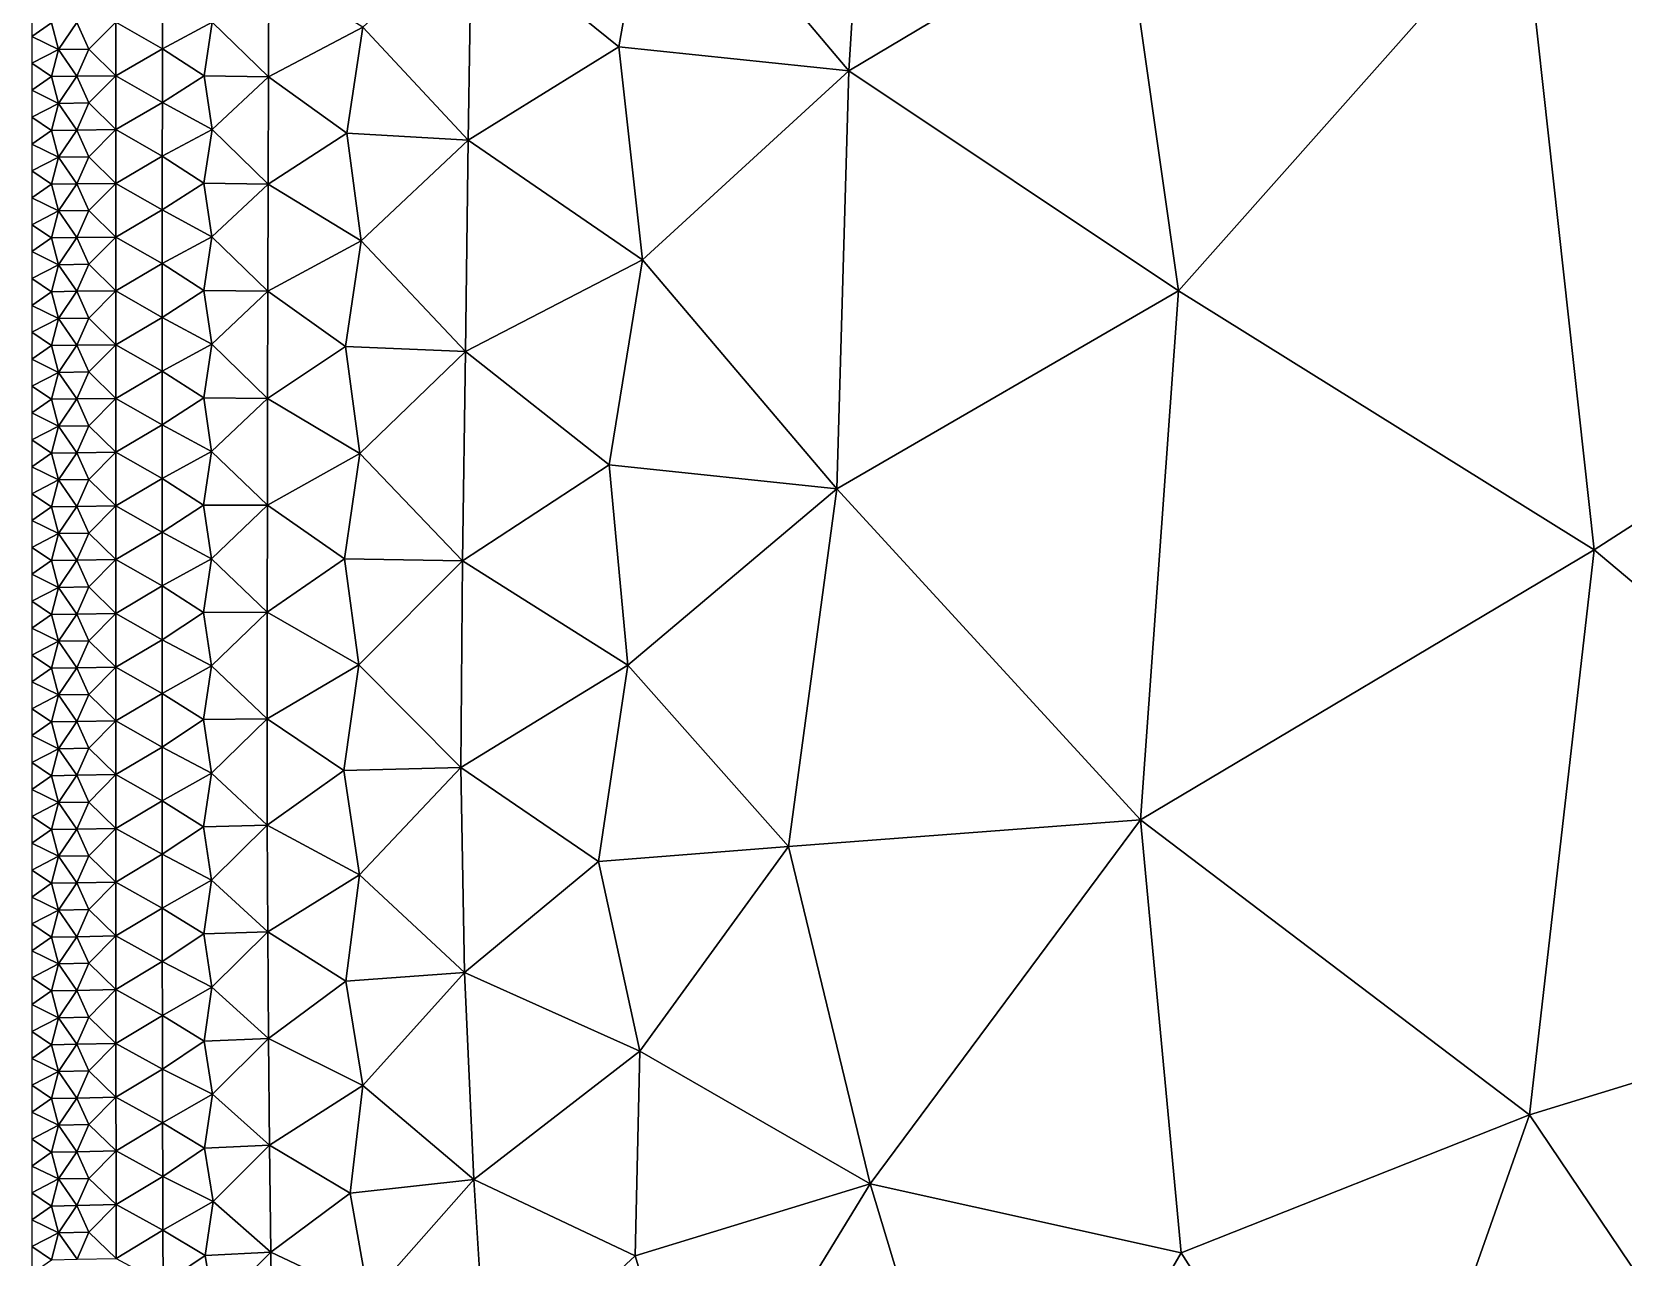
# Model space of a CAD drawing. Header units: metres. Extents: x 2 to 72, y -280 to 0.
# Drawn here: x 2 to 13.84, y -214.23 to -205.11 of the extents above; entities that cross this region are included whole.
import ezdxf

# ---------------------------------------------------------------- set-up
doc = ezdxf.new("R2010")
doc.units = ezdxf.units.M

msp = doc.modelspace()

# ---------------------------------------------------------------- linework, layer by layer
at = {"layer": 'layer', "color": 0}
for points in [[(17.6194, -206.388), (16.6729, -200.801), (13.0924, -204.146)], [(8.26384, -202.402), (6.63758, -203.689), (8.07939, -205.397)], [(8.26384, -202.402), (8.07939, -205.397), (10.1233, -204.176)], [(6.63758, -203.689), (5.27162, -204.332), (6.36683, -205.217)], [(6.63758, -203.689), (6.36683, -205.217), (8.07939, -205.397)], [(10.5308, -207.034), (10.1233, -204.176), (8.07939, -205.397)], [(10.5308, -207.034), (13.0924, -204.146), (10.1233, -204.176)], [(13.6236, -208.962), (13.0924, -204.146), (10.5308, -207.034)], [(13.6236, -208.962), (17.6194, -206.388), (13.0924, -204.146)], [(5.27162, -204.332), (4.46193, -205.071), (5.2468, -205.911)], [(5.27162, -204.332), (5.2468, -205.911), (6.36683, -205.217)], [(3.76365, -204.643), (3.34191, -205.033), (3.76108, -205.441)], [(3.76365, -204.643), (3.76108, -205.441), (4.46193, -205.071)], [(2.97165, -204.831), (2.62558, -205.033), (2.97139, -205.231)], [(2.97165, -204.831), (2.97139, -205.231), (3.34191, -205.033)], [(2, -204.94), (2, -205.14), (2.14606, -205.038)], [(2.14606, -205.038), (2, -205.14), (2.19796, -205.238)], [(2.14606, -205.038), (2.19796, -205.238), (2.33535, -205.036)], [(2.33535, -205.036), (2.19796, -205.238), (2.42353, -205.235)], [(2.33535, -205.036), (2.42353, -205.235), (2.62558, -205.033)], [(2.62558, -205.033), (2.42353, -205.235), (2.62547, -205.433)], [(2.62558, -205.033), (2.62547, -205.433), (2.97139, -205.231)], [(3.34191, -205.033), (2.97139, -205.231), (3.28163, -205.432)], [(3.34191, -205.033), (3.28163, -205.432), (3.76108, -205.441)], [(2, -205.14), (2, -205.34), (2.19796, -205.238)], [(4.46193, -205.071), (3.76108, -205.441), (4.34322, -205.859)], [(4.46193, -205.071), (4.34322, -205.859), (5.2468, -205.911)], [(2.19796, -205.238), (2, -205.34), (2.14605, -205.439)], [(2.19796, -205.238), (2.14605, -205.439), (2.33531, -205.436)], [(2.19796, -205.238), (2.33531, -205.436), (2.42353, -205.235)], [(2.42353, -205.235), (2.33531, -205.436), (2.62547, -205.433)], [(2.97139, -205.231), (2.62547, -205.433), (2.97111, -205.631)], [(2.97139, -205.231), (2.97111, -205.631), (3.28163, -205.432)], [(6.36683, -205.217), (5.2468, -205.911), (6.54438, -206.802)], [(6.36683, -205.217), (6.54438, -206.802), (8.07939, -205.397)], [(2, -205.34), (2, -205.54), (2.14605, -205.439)], [(8.07939, -205.397), (6.54438, -206.802), (7.98837, -208.506)], [(8.07939, -205.397), (7.98837, -208.506), (10.5308, -207.034)], [(2.14605, -205.439), (2, -205.54), (2.19794, -205.638)], [(2.14605, -205.439), (2.19794, -205.638), (2.33531, -205.436)], [(2.33531, -205.436), (2.19794, -205.638), (2.42348, -205.635)], [(2.33531, -205.436), (2.42348, -205.635), (2.62547, -205.433)], [(2.62547, -205.433), (2.42348, -205.635), (2.62537, -205.833)], [(2.62547, -205.433), (2.62537, -205.833), (2.97111, -205.631)], [(3.28163, -205.432), (2.97111, -205.631), (3.34073, -205.833)], [(3.28163, -205.432), (3.34073, -205.833), (3.76108, -205.441)], [(3.76108, -205.441), (3.34073, -205.833), (3.75866, -206.239)], [(3.76108, -205.441), (3.75866, -206.239), (4.34322, -205.859)], [(2, -205.54), (2, -205.741), (2.19794, -205.638)], [(2.19794, -205.638), (2, -205.741), (2.14604, -205.839)], [(2.19794, -205.638), (2.14604, -205.839), (2.33528, -205.837)], [(2.19794, -205.638), (2.33528, -205.837), (2.42348, -205.635)], [(2.42348, -205.635), (2.33528, -205.837), (2.62537, -205.833)], [(2.97111, -205.631), (2.62537, -205.833), (2.97088, -206.031)], [(2.97111, -205.631), (2.97088, -206.031), (3.34073, -205.833)], [(2, -205.741), (2, -205.941), (2.14604, -205.839)], [(2.14604, -205.839), (2, -205.941), (2.19792, -206.038)], [(2.14604, -205.839), (2.19792, -206.038), (2.33528, -205.837)], [(2.33528, -205.837), (2.19792, -206.038), (2.42343, -206.036)], [(2.33528, -205.837), (2.42343, -206.036), (2.62537, -205.833)], [(2.62537, -205.833), (2.42343, -206.036), (2.62527, -206.234)], [(2.62537, -205.833), (2.62527, -206.234), (2.97088, -206.031)], [(3.34073, -205.833), (2.97088, -206.031), (3.2807, -206.231)], [(3.34073, -205.833), (3.2807, -206.231), (3.75866, -206.239)], [(4.34322, -205.859), (3.75866, -206.239), (4.45057, -206.66)], [(4.34322, -205.859), (4.45057, -206.66), (5.2468, -205.911)], [(2, -205.941), (2, -206.141), (2.19792, -206.038)], [(5.2468, -205.911), (4.45057, -206.66), (5.22704, -207.486)], [(5.2468, -205.911), (5.22704, -207.486), (6.54438, -206.802)], [(2.19792, -206.038), (2, -206.141), (2.14602, -206.239)], [(2.19792, -206.038), (2.14602, -206.239), (2.33524, -206.237)], [(2.19792, -206.038), (2.33524, -206.237), (2.42343, -206.036)], [(2.42343, -206.036), (2.33524, -206.237), (2.62527, -206.234)], [(2.97088, -206.031), (2.62527, -206.234), (2.97063, -206.431)], [(2.97088, -206.031), (2.97063, -206.431), (3.2807, -206.231)], [(2, -206.141), (2, -206.341), (2.14602, -206.239)], [(2.14602, -206.239), (2.1979, -206.439), (2.33524, -206.237)], [(2.33524, -206.237), (2.1979, -206.439), (2.42339, -206.436)], [(2.33524, -206.237), (2.42339, -206.436), (2.62527, -206.234)], [(2.62527, -206.234), (2.42339, -206.436), (2.62517, -206.634)], [(2.62527, -206.234), (2.62517, -206.634), (2.97063, -206.431)], [(3.2807, -206.231), (2.97063, -206.431), (3.33966, -206.632)], [(3.2807, -206.231), (3.33966, -206.632), (3.75866, -206.239)], [(2.14602, -206.239), (2, -206.341), (2.1979, -206.439)], [(2, -206.341), (2, -206.541), (2.1979, -206.439)], [(3.75866, -206.239), (3.33966, -206.632), (3.75659, -207.037)], [(3.75866, -206.239), (3.75659, -207.037), (4.45057, -206.66)], [(2.1979, -206.439), (2, -206.541), (2.14601, -206.64)], [(2.1979, -206.439), (2.14601, -206.64), (2.33521, -206.637)], [(2.1979, -206.439), (2.33521, -206.637), (2.42339, -206.436)], [(2.42339, -206.436), (2.33521, -206.637), (2.62517, -206.634)], [(2.97063, -206.431), (2.62517, -206.634), (2.97041, -206.831)], [(2.97063, -206.431), (2.97041, -206.831), (3.33966, -206.632)], [(17.1584, -211.933), (17.6194, -206.388), (13.6236, -208.962)], [(2, -206.541), (2, -206.741), (2.14601, -206.64)], [(2.14601, -206.64), (2, -206.741), (2.19788, -206.839)], [(2.14601, -206.64), (2.19788, -206.839), (2.33521, -206.637)], [(2.33521, -206.637), (2.19788, -206.839), (2.42334, -206.836)], [(2.33521, -206.637), (2.42334, -206.836), (2.62517, -206.634)], [(2.62517, -206.634), (2.42334, -206.836), (2.62507, -207.034)], [(2.62517, -206.634), (2.62507, -207.034), (2.97041, -206.831)], [(3.33966, -206.632), (2.97041, -206.831), (3.27985, -207.031)], [(3.33966, -206.632), (3.27985, -207.031), (3.75659, -207.037)], [(4.45057, -206.66), (3.75659, -207.037), (4.33432, -207.448)], [(4.45057, -206.66), (4.33432, -207.448), (5.22704, -207.486)], [(2, -206.741), (2, -206.942), (2.19788, -206.839)], [(6.54438, -206.802), (5.22704, -207.486), (6.29523, -208.329)], [(6.54438, -206.802), (6.29523, -208.329), (7.98837, -208.506)], [(2.19788, -206.839), (2, -206.942), (2.146, -207.04)], [(2, -206.942), (2, -207.142), (2.146, -207.04)], [(2.19788, -206.839), (2.146, -207.04), (2.33517, -207.037)], [(2.19788, -206.839), (2.33517, -207.037), (2.42334, -206.836)], [(2.42334, -206.836), (2.33517, -207.037), (2.62507, -207.034)], [(2.97041, -206.831), (2.62507, -207.034), (2.97016, -207.231)], [(2.97041, -206.831), (2.97016, -207.231), (3.27985, -207.031)], [(2.146, -207.04), (2, -207.142), (2.19786, -207.239)], [(2.146, -207.04), (2.19786, -207.239), (2.33517, -207.037)], [(2.33517, -207.037), (2.19786, -207.239), (2.4233, -207.236)], [(2.33517, -207.037), (2.4233, -207.236), (2.62507, -207.034)], [(2.62507, -207.034), (2.4233, -207.236), (2.62498, -207.434)], [(2.62507, -207.034), (2.62498, -207.434), (2.97016, -207.231)], [(3.27985, -207.031), (2.97016, -207.231), (3.33861, -207.431)], [(3.27985, -207.031), (3.33861, -207.431), (3.75659, -207.037)], [(3.75659, -207.037), (3.33861, -207.431), (3.7543, -207.834)], [(3.75659, -207.037), (3.7543, -207.834), (4.33432, -207.448)], [(10.2474, -210.971), (10.5308, -207.034), (7.98837, -208.506)], [(10.2474, -210.971), (13.6236, -208.962), (10.5308, -207.034)], [(2, -207.142), (2, -207.342), (2.19786, -207.239)], [(2.19786, -207.239), (2, -207.342), (2.14599, -207.44)], [(2.19786, -207.239), (2.14599, -207.44), (2.33514, -207.438)], [(2.19786, -207.239), (2.33514, -207.438), (2.4233, -207.236)], [(2.4233, -207.236), (2.33514, -207.438), (2.62498, -207.434)], [(2.97016, -207.231), (2.62498, -207.434), (2.96992, -207.631)], [(2.97016, -207.231), (2.96992, -207.631), (3.33861, -207.431)], [(2, -207.342), (2, -207.542), (2.14599, -207.44)], [(2.14599, -207.44), (2, -207.542), (2.19784, -207.64)], [(2.14599, -207.44), (2.19784, -207.64), (2.33514, -207.438)], [(2.33514, -207.438), (2.19784, -207.64), (2.42325, -207.637)], [(2.33514, -207.438), (2.42325, -207.637), (2.62498, -207.434)], [(2.62498, -207.434), (2.42325, -207.637), (2.62488, -207.834)], [(2.62498, -207.434), (2.62488, -207.834), (2.96992, -207.631)], [(3.33861, -207.431), (2.96992, -207.631), (3.27895, -207.83)], [(3.33861, -207.431), (3.27895, -207.83), (3.7543, -207.834)], [(4.33432, -207.448), (3.7543, -207.834), (4.43983, -208.243)], [(4.33432, -207.448), (4.43983, -208.243), (5.22704, -207.486)], [(5.22704, -207.486), (4.43983, -208.243), (5.20414, -209.042)], [(5.22704, -207.486), (5.20414, -209.042), (6.29523, -208.329)], [(2, -207.542), (2, -207.742), (2.19784, -207.64)], [(2.19784, -207.64), (2, -207.742), (2.14597, -207.84)], [(2.19784, -207.64), (2.14597, -207.84), (2.3351, -207.838)], [(2.19784, -207.64), (2.3351, -207.838), (2.42325, -207.637)], [(2.42325, -207.637), (2.3351, -207.838), (2.62488, -207.834)], [(2.96992, -207.631), (2.62488, -207.834), (2.96968, -208.031)], [(2.96992, -207.631), (2.96968, -208.031), (3.27895, -207.83)], [(2, -207.742), (2, -207.942), (2.14597, -207.84)], [(2.14597, -207.84), (2, -207.942), (2.19782, -208.04)], [(2.14597, -207.84), (2.19782, -208.04), (2.3351, -207.838)], [(2.3351, -207.838), (2.19782, -208.04), (2.4232, -208.037)], [(2.3351, -207.838), (2.4232, -208.037), (2.62488, -207.834)], [(2.62488, -207.834), (2.4232, -208.037), (2.62478, -208.234)], [(2.62488, -207.834), (2.62478, -208.234), (2.96968, -208.031)], [(3.27895, -207.83), (2.96968, -208.031), (3.33757, -208.23)], [(3.27895, -207.83), (3.33757, -208.23), (3.7543, -207.834)], [(3.7543, -207.834), (3.33757, -208.23), (3.7523, -208.629)], [(3.7543, -207.834), (3.7523, -208.629), (4.43983, -208.243)], [(2, -207.942), (2, -208.143), (2.19782, -208.04)], [(2.19782, -208.04), (2, -208.143), (2.14596, -208.241)], [(2.19782, -208.04), (2.14596, -208.241), (2.33507, -208.238)], [(2.19782, -208.04), (2.33507, -208.238), (2.4232, -208.037)], [(2.4232, -208.037), (2.33507, -208.238), (2.62478, -208.234)], [(2.96968, -208.031), (2.62478, -208.234), (2.96947, -208.431)], [(2.96968, -208.031), (2.96947, -208.431), (3.33757, -208.23)], [(2, -208.143), (2, -208.343), (2.14596, -208.241)], [(2.14596, -208.241), (2, -208.343), (2.1978, -208.44)], [(2.14596, -208.241), (2.1978, -208.44), (2.33507, -208.238)], [(2.33507, -208.238), (2.1978, -208.44), (2.42316, -208.437)], [(2.33507, -208.238), (2.42316, -208.437), (2.62478, -208.234)], [(2.62478, -208.234), (2.42316, -208.437), (2.6247, -208.634)], [(2.62478, -208.234), (2.6247, -208.634), (2.96947, -208.431)], [(3.33757, -208.23), (2.96947, -208.431), (3.27814, -208.628)], [(3.33757, -208.23), (3.27814, -208.628), (3.7523, -208.629)], [(4.43983, -208.243), (3.7523, -208.629), (4.32531, -209.029)], [(4.43983, -208.243), (4.32531, -209.029), (5.20414, -209.042)], [(2, -208.343), (2, -208.543), (2.1978, -208.44)], [(6.29523, -208.329), (5.20414, -209.042), (6.43409, -209.82)], [(6.29523, -208.329), (6.43409, -209.82), (7.98837, -208.506)], [(2.1978, -208.44), (2, -208.543), (2.14595, -208.641)], [(2.1978, -208.44), (2.14595, -208.641), (2.33504, -208.638)], [(2.1978, -208.44), (2.33504, -208.638), (2.42316, -208.437)], [(2.42316, -208.437), (2.33504, -208.638), (2.6247, -208.634)], [(2.96947, -208.431), (2.6247, -208.634), (2.96926, -208.83)], [(2.96947, -208.431), (2.96926, -208.83), (3.27814, -208.628)], [(2, -208.543), (2, -208.743), (2.14595, -208.641)], [(7.98837, -208.506), (6.43409, -209.82), (7.6294, -211.169)], [(7.98837, -208.506), (7.6294, -211.169), (10.2474, -210.971)], [(2.14595, -208.641), (2, -208.743), (2.19779, -208.84)], [(2.14595, -208.641), (2.19779, -208.84), (2.33504, -208.638)], [(2.33504, -208.638), (2.19779, -208.84), (2.42312, -208.837)], [(2.33504, -208.638), (2.42312, -208.837), (2.6247, -208.634)], [(2.6247, -208.634), (2.42312, -208.837), (2.62463, -209.034)], [(2.6247, -208.634), (2.62463, -209.034), (2.96926, -208.83)], [(3.27814, -208.628), (2.96926, -208.83), (3.33669, -209.028)], [(3.27814, -208.628), (3.33669, -209.028), (3.7523, -208.629)], [(3.7523, -208.629), (3.33669, -209.028), (3.75067, -209.424)], [(3.7523, -208.629), (3.75067, -209.424), (4.32531, -209.029)], [(2, -208.743), (2, -208.943), (2.19779, -208.84)], [(2.19779, -208.84), (2, -208.943), (2.14594, -209.041)], [(2.19779, -208.84), (2.14594, -209.041), (2.33501, -209.039)], [(2.19779, -208.84), (2.33501, -209.039), (2.42312, -208.837)], [(2.42312, -208.837), (2.33501, -209.039), (2.62463, -209.034)], [(2.96926, -208.83), (2.62463, -209.034), (2.96911, -209.23)], [(2.96926, -208.83), (2.96911, -209.23), (3.33669, -209.028)], [(2, -208.943), (2, -209.143), (2.14594, -209.041)], [(2.14594, -209.041), (2, -209.143), (2.19778, -209.241)], [(2.14594, -209.041), (2.19778, -209.241), (2.33501, -209.039)], [(2.33501, -209.039), (2.19778, -209.241), (2.42309, -209.237)], [(2.33501, -209.039), (2.42309, -209.237), (2.62463, -209.034)], [(2.62463, -209.034), (2.42309, -209.237), (2.62458, -209.434)], [(2.62463, -209.034), (2.62458, -209.434), (2.96911, -209.23)], [(3.33669, -209.028), (2.96911, -209.23), (3.27753, -209.427)], [(3.33669, -209.028), (3.27753, -209.427), (3.75067, -209.424)], [(4.32531, -209.029), (3.75067, -209.424), (4.43168, -209.816)], [(4.32531, -209.029), (4.43168, -209.816), (5.20414, -209.042)], [(5.20414, -209.042), (4.43168, -209.816), (5.19281, -210.58)], [(5.20414, -209.042), (5.19281, -210.58), (6.43409, -209.82)], [(13.1433, -213.167), (13.6236, -208.962), (10.2474, -210.971)], [(13.1433, -213.167), (17.1584, -211.933), (13.6236, -208.962)], [(2, -209.143), (2, -209.343), (2.19778, -209.241)], [(2.19778, -209.241), (2, -209.343), (2.14594, -209.442)], [(2.19778, -209.241), (2.14594, -209.442), (2.335, -209.439)], [(2.19778, -209.241), (2.335, -209.439), (2.42309, -209.237)], [(2.42309, -209.237), (2.335, -209.439), (2.62458, -209.434)], [(2.96911, -209.23), (2.62458, -209.434), (2.96901, -209.63)], [(2.96911, -209.23), (2.96901, -209.63), (3.27753, -209.427)], [(2, -209.343), (2, -209.544), (2.14594, -209.442)], [(2.335, -209.439), (2.42308, -209.638), (2.62458, -209.434)], [(2.62458, -209.434), (2.42308, -209.638), (2.62456, -209.834)], [(2.62458, -209.434), (2.62456, -209.834), (2.96901, -209.63)], [(3.27753, -209.427), (2.96901, -209.63), (3.33622, -209.825)], [(3.27753, -209.427), (3.33622, -209.825), (3.75067, -209.424)], [(3.75067, -209.424), (3.33622, -209.825), (3.75024, -210.218)], [(3.75067, -209.424), (3.75024, -210.218), (4.43168, -209.816)], [(2.14594, -209.442), (2, -209.544), (2.19777, -209.641)], [(2, -209.544), (2, -209.744), (2.19777, -209.641)], [(2.14594, -209.442), (2.19777, -209.641), (2.335, -209.439)], [(2.335, -209.439), (2.19777, -209.641), (2.42308, -209.638)], [(2.19777, -209.641), (2, -209.744), (2.14594, -209.842)], [(2.19777, -209.641), (2.14594, -209.842), (2.33499, -209.839)], [(2.19777, -209.641), (2.33499, -209.839), (2.42308, -209.638)], [(2.42308, -209.638), (2.33499, -209.839), (2.62456, -209.834)], [(2.96901, -209.63), (2.62456, -209.834), (2.969, -210.029)], [(2.96901, -209.63), (2.969, -210.029), (3.33622, -209.825)], [(2, -209.744), (2, -209.944), (2.14594, -209.842)], [(2.14594, -209.842), (2, -209.944), (2.19777, -210.041)], [(2.14594, -209.842), (2.19777, -210.041), (2.33499, -209.839)], [(2.33499, -209.839), (2.19777, -210.041), (2.42308, -210.038)], [(2.33499, -209.839), (2.42308, -210.038), (2.62456, -209.834)], [(2.62456, -209.834), (2.42308, -210.038), (2.62458, -210.234)], [(2.62456, -209.834), (2.62458, -210.234), (2.969, -210.029)], [(3.33622, -209.825), (2.969, -210.029), (3.27743, -210.224)], [(3.33622, -209.825), (3.27743, -210.224), (3.75024, -210.218)], [(4.43168, -209.816), (3.75024, -210.218), (4.32245, -210.603)], [(4.43168, -209.816), (4.32245, -210.603), (5.19281, -210.58)], [(6.43409, -209.82), (5.19281, -210.58), (6.21634, -211.28)], [(6.43409, -209.82), (6.21634, -211.28), (7.6294, -211.169)], [(2, -209.944), (2, -210.144), (2.19777, -210.041)], [(2.19777, -210.041), (2, -210.144), (2.14594, -210.242)], [(2, -210.144), (2, -210.344), (2.14594, -210.242)], [(2.19777, -210.041), (2.14594, -210.242), (2.335, -210.239)], [(2.19777, -210.041), (2.335, -210.239), (2.42308, -210.038)], [(2.42308, -210.038), (2.335, -210.239), (2.62458, -210.234)], [(2.969, -210.029), (2.62458, -210.234), (2.96909, -210.429)], [(2.969, -210.029), (2.96909, -210.429), (3.27743, -210.224)], [(2.14594, -210.242), (2, -210.344), (2.19778, -210.441)], [(2.14594, -210.242), (2.19778, -210.441), (2.335, -210.239)], [(2.335, -210.239), (2.19778, -210.441), (2.4231, -210.438)], [(2.335, -210.239), (2.4231, -210.438), (2.62458, -210.234)], [(2.62458, -210.234), (2.4231, -210.438), (2.62465, -210.634)], [(2.62458, -210.234), (2.62465, -210.634), (2.96909, -210.429)], [(3.27743, -210.224), (2.96909, -210.429), (3.33651, -210.622)], [(3.27743, -210.224), (3.33651, -210.622), (3.75024, -210.218)], [(3.75024, -210.218), (3.33651, -210.622), (3.7516, -211.011)], [(3.75024, -210.218), (3.7516, -211.011), (4.32245, -210.603)], [(2, -210.344), (2, -210.544), (2.19778, -210.441)], [(2.19778, -210.441), (2, -210.544), (2.14595, -210.642)], [(2.19778, -210.441), (2.14595, -210.642), (2.33503, -210.639)], [(2.19778, -210.441), (2.33503, -210.639), (2.4231, -210.438)], [(2.4231, -210.438), (2.33503, -210.639), (2.62465, -210.634)], [(2.96909, -210.429), (2.62465, -210.634), (2.96928, -210.828)], [(2.96909, -210.429), (2.96928, -210.828), (3.33651, -210.622)], [(2, -210.544), (2, -210.745), (2.14595, -210.642)], [(4.32245, -210.603), (3.7516, -211.011), (4.43657, -211.381)], [(4.32245, -210.603), (4.43657, -211.381), (5.19281, -210.58)], [(5.19281, -210.58), (4.43657, -211.381), (5.21887, -212.106)], [(5.19281, -210.58), (5.21887, -212.106), (6.21634, -211.28)], [(2.14595, -210.642), (2, -210.745), (2.1978, -210.842)], [(2.14595, -210.642), (2.1978, -210.842), (2.33503, -210.639)], [(2.33503, -210.639), (2.1978, -210.842), (2.42315, -210.838)], [(2.33503, -210.639), (2.42315, -210.838), (2.62465, -210.634)], [(2.62465, -210.634), (2.42315, -210.838), (2.62477, -211.034)], [(2.62465, -210.634), (2.62477, -211.034), (2.96928, -210.828)], [(3.33651, -210.622), (2.96928, -210.828), (3.2781, -211.022)], [(3.33651, -210.622), (3.2781, -211.022), (3.7516, -211.011)], [(2, -210.745), (2, -210.945), (2.1978, -210.842)], [(2.1978, -210.842), (2, -210.945), (2.14597, -211.043)], [(2.1978, -210.842), (2.14597, -211.043), (2.33507, -211.04)], [(2.1978, -210.842), (2.33507, -211.04), (2.42315, -210.838)], [(2.42315, -210.838), (2.33507, -211.04), (2.62477, -211.034)], [(2.96928, -210.828), (2.62477, -211.034), (2.96961, -211.227)], [(2.96928, -210.828), (2.96961, -211.227), (3.2781, -211.022)], [(2, -210.945), (2, -211.145), (2.14597, -211.043)], [(8.23623, -213.68), (10.2474, -210.971), (7.6294, -211.169)], [(10.5513, -214.193), (10.2474, -210.971), (8.23623, -213.68)], [(10.5513, -214.193), (13.1433, -213.167), (10.2474, -210.971)], [(2.14597, -211.043), (2, -211.145), (2.19783, -211.242)], [(2.14597, -211.043), (2.19783, -211.242), (2.33507, -211.04)], [(2.33507, -211.04), (2.19783, -211.242), (2.42322, -211.238)], [(2.33507, -211.04), (2.42322, -211.238), (2.62477, -211.034)], [(2.62477, -211.034), (2.42322, -211.238), (2.62494, -211.434)], [(2.62477, -211.034), (2.62494, -211.434), (2.96961, -211.227)], [(3.2781, -211.022), (2.96961, -211.227), (3.33778, -211.419)], [(3.2781, -211.022), (3.33778, -211.419), (3.7516, -211.011)], [(3.7516, -211.011), (3.33778, -211.419), (3.755, -211.804)], [(3.7516, -211.011), (3.755, -211.804), (4.43657, -211.381)], [(2, -211.145), (2, -211.345), (2.19783, -211.242)], [(6.21634, -211.28), (6.52352, -212.691), (7.6294, -211.169)], [(7.6294, -211.169), (6.52352, -212.691), (8.23623, -213.68)], [(2.19783, -211.242), (2, -211.345), (2.14599, -211.443)], [(2.19783, -211.242), (2.14599, -211.443), (2.33513, -211.44)], [(2.19783, -211.242), (2.33513, -211.44), (2.42322, -211.238)], [(2.42322, -211.238), (2.33513, -211.44), (2.62494, -211.434)], [(2.96961, -211.227), (2.62494, -211.434), (2.97005, -211.627)], [(2.96961, -211.227), (2.97005, -211.627), (3.33778, -211.419)], [(6.21634, -211.28), (5.21887, -212.106), (6.52352, -212.691)], [(2, -211.345), (2, -211.545), (2.14599, -211.443)], [(2.14599, -211.443), (2, -211.545), (2.19787, -211.642)], [(2.14599, -211.443), (2.19787, -211.642), (2.33513, -211.44)], [(2.33513, -211.44), (2.19787, -211.642), (2.42332, -211.638)], [(2.33513, -211.44), (2.42332, -211.638), (2.62494, -211.434)], [(2.62494, -211.434), (2.42332, -211.638), (2.62517, -211.834)], [(2.62494, -211.434), (2.62517, -211.834), (2.97005, -211.627)], [(3.33778, -211.419), (2.97005, -211.627), (3.27966, -211.819)], [(3.33778, -211.419), (3.27966, -211.819), (3.755, -211.804)], [(4.43657, -211.381), (3.755, -211.804), (4.33569, -212.171)], [(4.43657, -211.381), (4.33569, -212.171), (5.21887, -212.106)], [(2, -211.545), (2, -211.745), (2.19787, -211.642)], [(2.19787, -211.642), (2, -211.745), (2.14602, -211.843)], [(2.19787, -211.642), (2.14602, -211.843), (2.33522, -211.84)], [(2.19787, -211.642), (2.33522, -211.84), (2.42332, -211.638)], [(2.42332, -211.638), (2.33522, -211.84), (2.62517, -211.834)], [(2.97005, -211.627), (2.62517, -211.834), (2.97066, -212.026)], [(2.97005, -211.627), (2.97066, -212.026), (3.27966, -211.819)], [(2, -211.745), (2, -211.946), (2.14602, -211.843)], [(2.14602, -211.843), (2, -211.946), (2.19793, -212.042)], [(2.14602, -211.843), (2.19793, -212.042), (2.33522, -211.84)], [(2.33522, -211.84), (2.19793, -212.042), (2.42344, -212.038)], [(2.33522, -211.84), (2.42344, -212.038), (2.62517, -211.834)], [(2.62517, -211.834), (2.42344, -212.038), (2.62545, -212.234)], [(2.62517, -211.834), (2.62545, -212.234), (2.97066, -212.026)], [(3.27966, -211.819), (2.97066, -212.026), (3.3402, -212.216)], [(3.27966, -211.819), (3.3402, -212.216), (3.755, -211.804)], [(3.755, -211.804), (3.3402, -212.216), (3.761, -212.597)], [(3.755, -211.804), (3.761, -212.597), (4.33569, -212.171)], [(2, -211.946), (2, -212.146), (2.19793, -212.042)], [(2.19793, -212.042), (2.33532, -212.24), (2.42344, -212.038)], [(2.42344, -212.038), (2.33532, -212.24), (2.62545, -212.234)], [(2.97066, -212.026), (2.62545, -212.234), (2.97136, -212.426)], [(2.97066, -212.026), (2.97136, -212.426), (3.3402, -212.216)], [(15.3165, -216.393), (17.1584, -211.933), (13.1433, -213.167)], [(2.19793, -212.042), (2, -212.146), (2.14606, -212.243)], [(2, -212.146), (2, -212.346), (2.14606, -212.243)], [(2.19793, -212.042), (2.14606, -212.243), (2.33532, -212.24)], [(4.33569, -212.171), (4.46236, -212.948), (5.21887, -212.106)], [(5.21887, -212.106), (4.46236, -212.948), (5.28757, -213.648)], [(5.21887, -212.106), (5.28757, -213.648), (6.52352, -212.691)], [(2.14606, -212.243), (2, -212.346), (2.19799, -212.443)], [(2.14606, -212.243), (2.19799, -212.443), (2.33532, -212.24)], [(2.33532, -212.24), (2.19799, -212.443), (2.4236, -212.439)], [(2.33532, -212.24), (2.4236, -212.439), (2.62545, -212.234)], [(2.62545, -212.234), (2.4236, -212.439), (2.62579, -212.634)], [(2.62545, -212.234), (2.62579, -212.634), (2.97136, -212.426)], [(3.3402, -212.216), (2.97136, -212.426), (3.28225, -212.617)], [(3.3402, -212.216), (3.28225, -212.617), (3.761, -212.597)], [(4.33569, -212.171), (3.761, -212.597), (4.46236, -212.948)], [(2, -212.346), (2, -212.546), (2.19799, -212.443)], [(2.19799, -212.443), (2, -212.546), (2.14611, -212.644)], [(2.19799, -212.443), (2.14611, -212.644), (2.33545, -212.64)], [(2.19799, -212.443), (2.33545, -212.64), (2.4236, -212.439)], [(2.4236, -212.439), (2.33545, -212.64), (2.62579, -212.634)], [(2.97136, -212.426), (2.62579, -212.634), (2.97224, -212.825)], [(2.97136, -212.426), (2.97224, -212.825), (3.28225, -212.617)], [(2, -212.546), (2, -212.746), (2.14611, -212.644)], [(3.28225, -212.617), (2.97224, -212.825), (3.34371, -213.013)], [(3.28225, -212.617), (3.34371, -213.013), (3.761, -212.597)], [(3.761, -212.597), (3.34371, -213.013), (3.76875, -213.392)], [(3.761, -212.597), (3.76875, -213.392), (4.46236, -212.948)], [(2.14611, -212.644), (2, -212.746), (2.19806, -212.843)], [(2, -212.746), (2, -212.946), (2.19806, -212.843)], [(2.14611, -212.644), (2.19806, -212.843), (2.33545, -212.64)], [(2.33545, -212.64), (2.19806, -212.843), (2.42377, -212.839)], [(2.33545, -212.64), (2.42377, -212.839), (2.62579, -212.634)], [(2.62579, -212.634), (2.42377, -212.839), (2.62618, -213.034)], [(2.62579, -212.634), (2.62618, -213.034), (2.97224, -212.825)], [(6.52352, -212.691), (5.28757, -213.648), (6.48893, -214.216)], [(6.52352, -212.691), (6.48893, -214.216), (8.23623, -213.68)], [(2.19806, -212.843), (2, -212.946), (2.14616, -213.044)], [(2.19806, -212.843), (2.14616, -213.044), (2.33559, -213.041)], [(2.19806, -212.843), (2.33559, -213.041), (2.42377, -212.839)], [(2.42377, -212.839), (2.33559, -213.041), (2.62618, -213.034)], [(2.97224, -212.825), (2.62618, -213.034), (2.97316, -213.225)], [(2.97224, -212.825), (2.97316, -213.225), (3.34371, -213.013)], [(2, -212.946), (2, -213.147), (2.14616, -213.044)], [(4.46236, -212.948), (3.76875, -213.392), (4.36741, -213.748)], [(4.46236, -212.948), (4.36741, -213.748), (5.28757, -213.648)], [(2.14616, -213.044), (2, -213.147), (2.19815, -213.243)], [(2.14616, -213.044), (2.19815, -213.243), (2.33559, -213.041)], [(2.33559, -213.041), (2.19815, -213.243), (2.42397, -213.239)], [(2.33559, -213.041), (2.42397, -213.239), (2.62618, -213.034)], [(2.62618, -213.034), (2.42397, -213.239), (2.62661, -213.434)], [(2.62618, -213.034), (2.62661, -213.434), (2.97316, -213.225)], [(3.34371, -213.013), (2.97316, -213.225), (3.28565, -213.415)], [(3.34371, -213.013), (3.28565, -213.415), (3.76875, -213.392)], [(2, -213.147), (2, -213.347), (2.19815, -213.243)], [(11.9855, -216.445), (13.1433, -213.167), (10.5513, -214.193)], [(15.3165, -216.393), (13.1433, -213.167), (11.9855, -216.445)], [(2.19815, -213.243), (2, -213.347), (2.14621, -213.444)], [(2.19815, -213.243), (2.14621, -213.444), (2.33575, -213.441)], [(2.19815, -213.243), (2.33575, -213.441), (2.42397, -213.239)], [(2.42397, -213.239), (2.33575, -213.441), (2.62661, -213.434)], [(2.97316, -213.225), (2.62661, -213.434), (2.97428, -213.625)], [(2.97316, -213.225), (2.97428, -213.625), (3.28565, -213.415)], [(2, -213.347), (2, -213.547), (2.14621, -213.444)], [(2.14621, -213.444), (2, -213.547), (2.19824, -213.643)], [(2.14621, -213.444), (2.19824, -213.643), (2.33575, -213.441)], [(2.33575, -213.441), (2.19824, -213.643), (2.4242, -213.639)], [(2.33575, -213.441), (2.4242, -213.639), (2.62661, -213.434)], [(2.62661, -213.434), (2.4242, -213.639), (2.62709, -213.834)], [(2.62661, -213.434), (2.62709, -213.834), (2.97428, -213.625)], [(3.28565, -213.415), (2.97428, -213.625), (3.34823, -213.811)], [(3.28565, -213.415), (3.34823, -213.811), (3.76875, -213.392)], [(3.76875, -213.392), (3.34823, -213.811), (3.77883, -214.189)], [(3.76875, -213.392), (3.77883, -214.189), (4.36741, -213.748)], [(2, -213.547), (2, -213.747), (2.19824, -213.643)], [(2.19824, -213.643), (2, -213.747), (2.14628, -213.845)], [(2.19824, -213.643), (2.14628, -213.845), (2.33593, -213.841)], [(2.19824, -213.643), (2.33593, -213.841), (2.4242, -213.639)], [(2.4242, -213.639), (2.33593, -213.841), (2.62709, -213.834)], [(2.97428, -213.625), (2.62709, -213.834), (2.97541, -214.025)], [(2.97428, -213.625), (2.97541, -214.025), (3.34823, -213.811)], [(4.36741, -213.748), (4.50715, -214.532), (5.28757, -213.648)], [(5.28757, -213.648), (4.50715, -214.532), (5.388, -215.236)], [(5.28757, -213.648), (5.388, -215.236), (6.48893, -214.216)], [(6.48893, -214.216), (6.95868, -215.769), (8.23623, -213.68)], [(8.23623, -213.68), (6.95868, -215.769), (9.12967, -216.639)], [(9.12967, -216.639), (10.5513, -214.193), (8.23623, -213.68)], [(2, -213.747), (2, -213.947), (2.14628, -213.845)], [(3.34823, -213.811), (2.97541, -214.025), (3.28988, -214.214)], [(3.34823, -213.811), (3.28988, -214.214), (3.77883, -214.189)], [(4.36741, -213.748), (3.77883, -214.189), (4.50715, -214.532)], [(2.14628, -213.845), (2, -213.947), (2.19834, -214.044)], [(2.14628, -213.845), (2.19834, -214.044), (2.33593, -213.841)], [(2.33593, -213.841), (2.19834, -214.044), (2.42444, -214.039)], [(2.33593, -213.841), (2.42444, -214.039), (2.62709, -213.834)], [(2.62709, -213.834), (2.42444, -214.039), (2.62759, -214.235)], [(2.62709, -213.834), (2.62759, -214.235), (2.97541, -214.025)], [(2, -213.947), (2, -214.147), (2.19834, -214.044)], [(2.19834, -214.044), (2, -214.147), (2.14634, -214.245)], [(2.19834, -214.044), (2.14634, -214.245), (2.33611, -214.241)], [(2.19834, -214.044), (2.33611, -214.241), (2.42444, -214.039)], [(2.42444, -214.039), (2.33611, -214.241), (2.62759, -214.235)], [(2.97541, -214.025), (2.62759, -214.235), (2.97667, -214.425)], [(2.97541, -214.025), (2.97667, -214.425), (3.28988, -214.214)], [(2, -214.147), (2, -214.347), (2.14634, -214.245)], [(3.28988, -214.214), (2.97667, -214.425), (3.35336, -214.611)], [(3.28988, -214.214), (3.35336, -214.611), (3.77883, -214.189)], [(3.77883, -214.189), (3.35336, -214.611), (3.7891, -214.99)], [(3.77883, -214.189), (3.7891, -214.99), (4.50715, -214.532)], [(6.48893, -214.216), (5.388, -215.236), (6.95868, -215.769)], [(11.9855, -216.445), (10.5513, -214.193), (9.12967, -216.639)]]:
    msp.add_3dface(points, dxfattribs=at)

doc.saveas('drawing.dxf')
